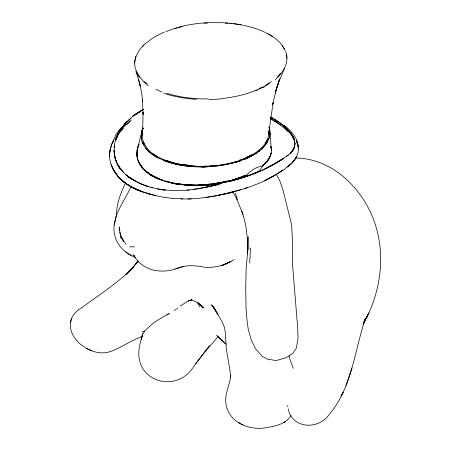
<?xml version="1.0" encoding="UTF-8"?>
<svg xmlns="http://www.w3.org/2000/svg" width="451" height="451" viewBox="0 0 451 451"><rect width="100%" height="100%" fill="white"/><g stroke="black" fill="none" stroke-linecap="round" stroke-linejoin="round"><path stroke-width="0.68" d="M247.678 253.998L247.458 237.75M293.471 137.854L294.165 139.855L292.524 135.971L290.044 132.385L293.951 139.145L291.515 134.257C294.34 138.243 295.856 143.604 294.001 148.317M268.734 130.801C269.743 141.834 260.419 150.031 251.799 155.189C238.342 162.349 223.144 165.269 208.063 166.267C189.521 166.921 170.095 164.491 153.994 154.67C147.026 149.85 140.763 141.665 142.781 132.757M116.617 215.127C116.29 203.784 120.829 192.921 125.587 182.835M294.988 142.905L294.159 147.872M141.18 136.45L141.659 132.07L143.068 128.033L141.659 132.07M136.929 152.996C136.388 161.509 142.262 168.764 148.548 173.798M142.539 135.041L143.097 112L143.068 114.509L142.46 99.35L142.708 101.678C141.715 91.311 139.415 81.101 135.841 71.326M123.501 172.344L118.331 165.726L119.244 167.282L115.806 160.274L116.775 163.003L114.808 157.252L115.557 159.699L114.126 151.964L114.351 145.842L114.182 147.545C114.717 140.092 117.655 132.921 121.871 126.816M152.827 154.631C146.383 150.487 140.735 143.401 141.321 135.362M109.604 156.706C109.486 151.581 110.518 146.457 112.891 141.896L112.231 143.655M136.867 152.85L137.121 156.384M110.664 148.001C104.694 168.9 124.391 186.596 142.758 191.974L131.771 187.069L128.287 184.927C139.241 191.698 151.784 195.204 164.378 197.335M249.691 262.956L250.508 248.044M135.317 264.754L137.972 261.557L126.562 274.326L134.15 266.637C118.207 282.788 98.865 295.05 80.701 308.512C75.424 311.325 71.461 316.495 70.519 322.431C68.856 335.285 79.838 346.312 91.181 350.371M109.768 152.291L109.897 150.91M270.797 146.271C273.255 154.214 268.041 162.089 261.625 166.402C255.525 166.864 250.621 171.121 246.319 175.14M139.212 144.224L137.938 147.167L138.124 146.603C135.588 153.244 137.042 160.877 141.321 166.458M269.986 133.389L269.371 137.408L269.986 133.389L269.495 136.591M269.783 134.561L269.89 131.85M268.565 134.652L273.069 102.704L272.77 104.339L276.491 88.559L279.659 78.931L275.149 93.047L278.656 82.24L284.598 68.225M131.117 186.449C125.102 200.137 114.639 212.263 113.951 227.811C113.421 241.308 123.179 253.282 135.689 257.42M137.053 151.068L137.211 149.946M217.867 336.965C209.489 346.464 201.259 356.098 193.778 366.342C188.383 375.784 178.027 381.935 167.112 381.698C154.783 381.687 142.961 373.8 139.861 361.584C137.132 352.231 140.114 342.799 142.787 333.808L141.428 339.237C141.806 331.395 149.168 327.353 154.135 322.369C159.316 319.331 164.271 315.779 169.875 313.546M134.347 63.027L135.858 56.166M142.178 130.457L141.242 136.957M114.323 224.981L116.178 216.147M270.662 155.043L271.152 152.793M143.226 128.163L142.088 130.581L141.372 133.637L141.744 132.104M71.579 318.243L70.519 322.431M142.088 130.581L137.189 150.036L137.036 156.35M269.191 158.16L269.574 156.762M293.815 148.898L290.607 152.878C293.759 150.533 295.253 146.242 294.757 142.381M288.161 408.753C292.192 429.048 318.305 430 329.038 414.723C351.741 388.085 354.548 351.38 365.039 319.398L363.185 324.156C381.732 291.436 386.907 250.502 371.872 215.386C358.793 184.825 330.132 158.284 295.343 158.002M268.463 139.906L269.568 136.591M271.107 153.543L270.138 156.548L268.587 159.428M345.985 385.52L352.005 367.937M110.816 147.421L111.527 145.538M267.296 139.506L266.473 141.715L265.199 143.125M115.541 139.032C120.248 125.897 131.523 116.11 143.429 109.463L135.17 114.577M111.651 144.382L116.014 134.646L119.504 129.454M115.563 140.368L118.929 132.944L115.71 139.844C118.675 131.658 123.969 124.453 130.44 118.669M115.27 140.346L116.313 137.989M269.456 157.951L268.069 160.167L270.707 155.178M267.708 141.169L269.078 138.22M115.732 139.872L117.581 136.117M291.803 151.959C293.956 148.853 295.506 145.104 294.604 141.276M112.226 143.221L114.002 139.731M363.726 322.645L368.912 312.915L363.743 322.685M268.322 159.801L269.67 157.489M341.057 396.057L343.329 392.207L341.165 395.724M292.654 150.623L293.347 149.478C290.912 153.594 286.723 156.17 282.856 158.769C268.26 168.088 252.306 175.202 235.557 179.712L247.898 175.851M263.643 164.75L266.665 162.005L268.819 158.718M291.042 415.58C285.528 424.712 274.349 426.234 264.737 427.948C254.866 429.296 244.403 427.12 236.341 421.116C230.111 416.504 226.002 409.158 225.714 401.39C225.246 392.37 230.106 384.269 230.681 375.345L230.608 377.121L229.903 369.916L226.408 349.705L225.37 332.934L224.491 327.364L221.824 321.315L213.368 306.59L217.884 314.392L211.553 304.825L215.195 309.724M226.678 164.384L240.513 160.742L249.296 157.219L243.292 159.795C252.633 155.86 262.279 150.623 267.59 141.614L265.769 144.292M365.096 319.849L367.091 316.799L363.991 321.445M118.376 134.201C121.86 128.777 126.207 123.912 131.303 119.96M267.184 160.844L268.334 159.254M195.869 363.613L209.411 345.483M122.965 126.832L125.293 123.732L123.816 125.141M132.149 268.43L138.074 260.774M120.44 131.872L123.247 128.326M265.848 144.286L261.71 148.791L256.72 152.663M288.775 165.974C295.929 160.657 301.127 150.876 297 142.133M283.888 422.818L285.314 421.262M277.461 76.625L280.578 73.333M279.169 172.406L284.344 169.491L289.818 164.7M265.182 163.177L266.113 162.236M124.025 123.873L126.286 121.629M275.29 79.568C283.211 72.865 289.97 61.928 285.663 51.352M145.611 43.302C138.474 49.509 132.385 59.425 135.593 69.144C138.299 75.712 142.747 81.468 148.356 85.78M265.977 162.574L262.786 165.421M264.72 163.645L266.18 162.242M290.162 153.611L291.555 152.28M286.842 167.135C290.799 164.576 294.052 160.973 296.47 156.931L292.631 162.022M142.437 46.459L143.886 45.128M145.82 43.352L152.258 38.431L157.76 35.336M126.415 124.944L130.339 121.347M266.665 162.005C262.025 165.128 260.92 171.611 254.792 172.981C245.254 176.634 235.433 179.577 225.528 182.063L231.38 180.637M188.039 198.908C207.218 198.643 225.917 193.642 244.341 188.772C257.921 184.205 271.451 178.545 282.963 169.914M288.369 166.182L291.662 163.33M166.926 314.787L168.42 313.496M258.598 151.418L259.567 150.775L256.625 153.114L252.678 155.319M176.645 308.963L177.694 308.129M180.327 306.032L187.633 301.336L191.472 299.96L188.276 300.918L191.968 299.988L190.953 299.594L195.982 301.68L199.872 304.448L203.418 307.813L197.848 302.79L203.091 308.056L199.63 303.963M174.407 310.598L176.082 309.375M286.391 156.424L288.403 154.986M259.567 150.775L253.885 154.687L250.48 156.458M132.521 115.997L143.288 109.17M134.263 115.484L140.058 111.572M283.972 158.239C267.595 169.508 248.794 176.657 229.621 181.55M265.346 85.352L271.367 81.541M278.633 161.469L283.572 158.397M274.214 175.608L264.297 180.806L274.214 175.608L281.892 170.85M212.579 183.957L220.855 182.61L232.519 180L246.269 175.236L234.689 179.391L243.083 176.555M282.856 158.769L266.293 168.24M220.105 98.724C237.378 97.072 254.668 92.641 269.58 83.508M134.415 255.779L133.428 254.832C141.823 270.132 159.603 274.101 175.501 268.971C185.209 264.495 195.232 265.301 205.425 267.392C215.505 267.742 225.725 265.436 234.052 259.562M239.284 160.173L242.339 159.513L252.673 154.191M250.497 156.418L252.622 155.307M157.41 35.403L164.288 32.083M242.869 177.091L235.343 179.667M244.341 188.772L247.875 187.266M258.936 88.554L262.273 87.178M247.086 157.117L251.799 155.189M165.833 31.694C182.909 24.647 201.687 21.907 220.094 22.781M240.344 177.79L241.815 177.198M262.054 87.708L264.309 86.851M246.201 175.276L242.565 176.296M241.048 189.629L230.546 192.757L218.521 195.266L230.546 192.757M230.997 163.606L232.22 163.2M240.451 177.429L232.519 180L238.906 178.049M223.053 264.855L227.186 263.497M230.326 192.577L234.751 191.123M234.311 179.802L242.627 177.198L239.853 178.06M203.728 187.796L237.468 178.906M237.812 161.61L231.927 163.228M183.236 266.609L175.501 268.971M209.692 186.455L216.672 184.482M255.17 90.758L257.448 90.121M174.774 28.571L176.769 28.03M178.106 27.669L182.103 26.581M142.093 331.84L144.732 331.119M228.375 181.375L230.991 180.671L215.685 183.856L228.324 181.33M211.587 185.97L215.995 184.825M219.073 183.32L207.731 185.045L222.258 182.745L215.217 184.098L202.803 185.4M226.69 181.86L234.875 179.876M223.2 165.06L214.388 166.244L229.204 163.905M142.572 168.048C164.57 189.008 200.024 187.041 227.608 181.15M225.539 181.291L226.847 181.014M197.842 188.93L219.84 184.408M216.311 183.456L219.998 182.756M225.585 181.652L213.137 183.878M208.368 186.697L193.462 189.386M217.207 195.728L206.017 197.403M213.627 165.354L208.063 166.267L204.681 165.94M217.698 183.095L220.855 182.61M207.731 185.045L212.652 184.307L208.954 184.73M209.625 184.025L210.961 183.828M202.612 167.163L213.751 166.256M223.019 165.055L225.917 164.688M187.007 190.243L197.081 188.986M205.476 185.276L215.217 184.098M216.903 165.923L220.392 165.59M189.234 189.905C178.771 191.117 168.206 190.542 157.805 189.099L165.021 190.085M262.905 164.931L263.294 164.908M207.308 184.577L199.359 185.164L189.02 185.04M204.004 23.204L207.443 22.995M202.787 184.966L197.724 185.085M208.993 99.632L219.744 99.062M202.341 185.333L189.234 185.412L177.339 184.064M204.822 166.864L191.72 166.436L201.078 166.87L210.606 166.526C194.674 167.642 178.354 166.131 163.397 160.263L171.29 162.918M199.838 184.747L201.219 184.724M191.213 198.959L180.93 198.953M208.401 98.893C194.358 99.113 180.18 97.512 166.763 93.256M129.606 246.849L134.674 246.883M192.831 185.637L197.453 185.682M182.531 198.874L172.367 198.215M183.033 184.583L173.81 183.067L183.033 184.583L196.551 185.276M220.618 22.55L232.964 23.463L241.77 24.794M191.585 185.113L181.883 184.341L192.774 185.181M225.28 23.08L227.873 23.232M183.557 184.256L184.899 184.341M190.249 184.679L191.585 184.763M189.668 185.53L177.051 184.126L166.735 181.854M195.959 166.318C186.116 165.066 175.845 164.468 166.763 160.376M196.461 99.361C185.406 98.606 174.441 96.785 163.91 93.363M194.781 166.673L196.067 166.808C187.717 166.301 179.312 165.37 171.301 162.845L176.803 164.254M186.759 184.854L180 184.109L185.897 184.792M229.909 23.458L231.949 23.683M233.984 23.914L236.02 24.14M188.546 166.154L173.962 163.64M172.338 198.372L164.401 197.363M181.443 164.294L190.316 165.483M236.702 24.213L238.63 24.557M239.921 24.782L241.206 25.008M242.497 25.239L243.782 25.465M164.125 189.86L165.229 190.063M160.178 189.307L151.254 187.498M174.03 183.563L178.342 184.425L168.753 182.215L174.3 183.506M151.158 187.469L152.737 187.791L147.043 186.387M244.425 25.577C251.703 27.009 258.812 29.349 265.492 32.579M162.653 180.118L160.122 179.374M148.469 193.755L155.837 195.655M179.312 164.914L173.804 163.465M146.992 186.218L148.965 186.725L140.379 183.726L128.112 176.803L132.487 179.74M172.372 182.83L165.585 181.031M152.145 194.652L142.933 191.9L131.771 187.069M162.963 180.53L165.855 181.437M163.076 180.704L158.087 178.821M168.629 162.089L163.397 160.263L169.413 162.484M131.653 255.328L128.845 254.336L125.79 251.759M133.581 180.473L135.244 181.06M140.379 183.726L146.389 185.987M151.046 153.458L158.013 157.878L166.013 161.199M86.705 348.578C93.96 352.389 102.608 354.424 110.534 351.492C121.669 347.512 131.202 340.212 142.443 336.429L141.918 336.158M145.504 185.598L146.496 186.009M156.565 155.753L153.994 154.67L152.917 153.396M139.021 182.959L142.189 184.341M155.961 89.292L162.089 92.151M143.784 169.317L146.299 171.746L152.466 175.896L161.892 179.943L157.247 178.201L149.574 174.148M270.104 118.579L280.849 124.842M138.891 182.965L130.311 178.1M154.755 177.237L158.194 178.957L154.045 177.068L146.096 171.459M132.797 187.706L137.747 190.17M153.323 155.138L156.807 157.089M270.803 117.012L280.674 123.258M270.668 117.136C279.18 121.759 287.174 127.768 292.524 135.971M270.561 117.322L272.782 118.562M266.084 32.912L267.274 33.583M268.458 34.248C275.003 37.574 281.063 42.4 284.463 49.029M152.466 175.896L153.064 176.24M267.567 33.453L272.28 36.221M154.71 155.928L158.013 157.878M270.363 118.354C276.66 122.351 282.878 126.68 288.285 131.844M238.511 422.384L242.869 425.073M216.519 335.144L226.205 344.203M272.466 118.139L277.066 121.218L275.307 119.853M291.684 134.161L287.022 128.721L280.528 123.371M132.447 179.673L126.319 175.061M127.977 176.307L133.158 179.848L129.612 177.666L125.654 174.419M145.436 171.076L146.896 172.214M112.835 168.86L118.399 176.927L124.363 182.345L118.45 176.944M144.512 81.603L147.24 83.818M138.124 160.652L141.834 167.129L147.319 172.592M285.004 126.951L282.856 125.152L286.887 129.037L281.993 124.696M284.209 125.327C290.016 130.001 295.732 135.616 297.688 143.057M124.363 182.345L120.535 178.833L121.917 180.315M217.382 336.17L225.1 343.47M285.63 128.625L291.684 134.826L293.37 137.493M146.299 171.746L143.649 169.243L140.385 165.043M125.773 174.627L122.587 171.521L116.877 163.798L120 168.702M145.493 147.956L150.183 152.906M143.26 168.798L146.068 171.69M144.698 170.106L141.603 166.402M145.425 145.656L144.241 144.247L143.621 141.997M146.654 149.281L147.984 150.871M118.399 176.927L113.466 169.897L111.149 164.812L111.628 166.492M126.054 244.2L120.564 236.893L123.811 241.465L120.141 234.255L119.306 227L119.763 230.957M282.253 45.652L285.195 50.551M113.466 169.897L117.102 175.151M139.055 162.867L141.828 166.988M119.07 167.197L120.366 169.272M136.614 73.017L139.353 77.583M232.941 192.013L235.591 196.613L243.196 214.62M292.688 136.027L293.68 137.78M123.811 241.465L120.721 235.89L119.915 232.276M111.149 164.812L111.397 165.303M197.763 302.593L199.567 306.951M276.559 174.554L279.755 180.693L282.867 189.572L291.566 224.587L292.406 239.098L292.457 263.564L297.671 327.697L298.043 338.171L296.313 348.33L292.631 353.533L286.035 357.778L276.091 360.58L267.223 359.109L262.144 356.2L257.341 350.906L255.48 348.657L251.342 340.116L248.354 329.777L247.266 323.034L246.054 308.523L245.71 288.268L246.167 268.114L247.599 252.419L247.419 237.846M142.104 141.659L143.519 144.85M111.374 165.134L113.083 169.024M293.268 368.332L289.993 359.492L289.057 355.546M296.431 140.661L297.694 143.948M268.959 127.351L269.799 130.176L271.237 148.278M294.041 138.558L294.672 140.346M116.008 160.832L114.515 155.691L114.007 150.245L114.126 151.964M241.697 211.017L244.369 219.485L245.863 226.171L247.689 240.738M297.767 144.726L296.972 142.166L298.303 146.468L297.97 145.363L298.111 147.99M235.416 193.175L237.429 199.759M138.451 79.331L140.492 86.558L139.568 83.26M269.05 127.109L269.597 129.099M269.191 127.633L269.799 130.176M270.78 146.575L271.107 148.204M141.67 140.075L141.281 136.924L141.405 138.891M287.676 405.404L287.873 406.74M286.351 54.565L286.763 58.185M271.181 148.058L271.406 150.6M248.614 236.696L248.8 250.108M230.298 261.71L221.836 265.549L230.298 261.71M240.513 160.855L234.943 162.49L240.513 160.855M157.286 178.173L153.154 176.2L157.286 178.173M151.497 175.58L149.58 174.368L153.007 176.645L151.497 175.58M128.253 185.107L122.926 181.206L128.253 185.107"/></g></svg>
